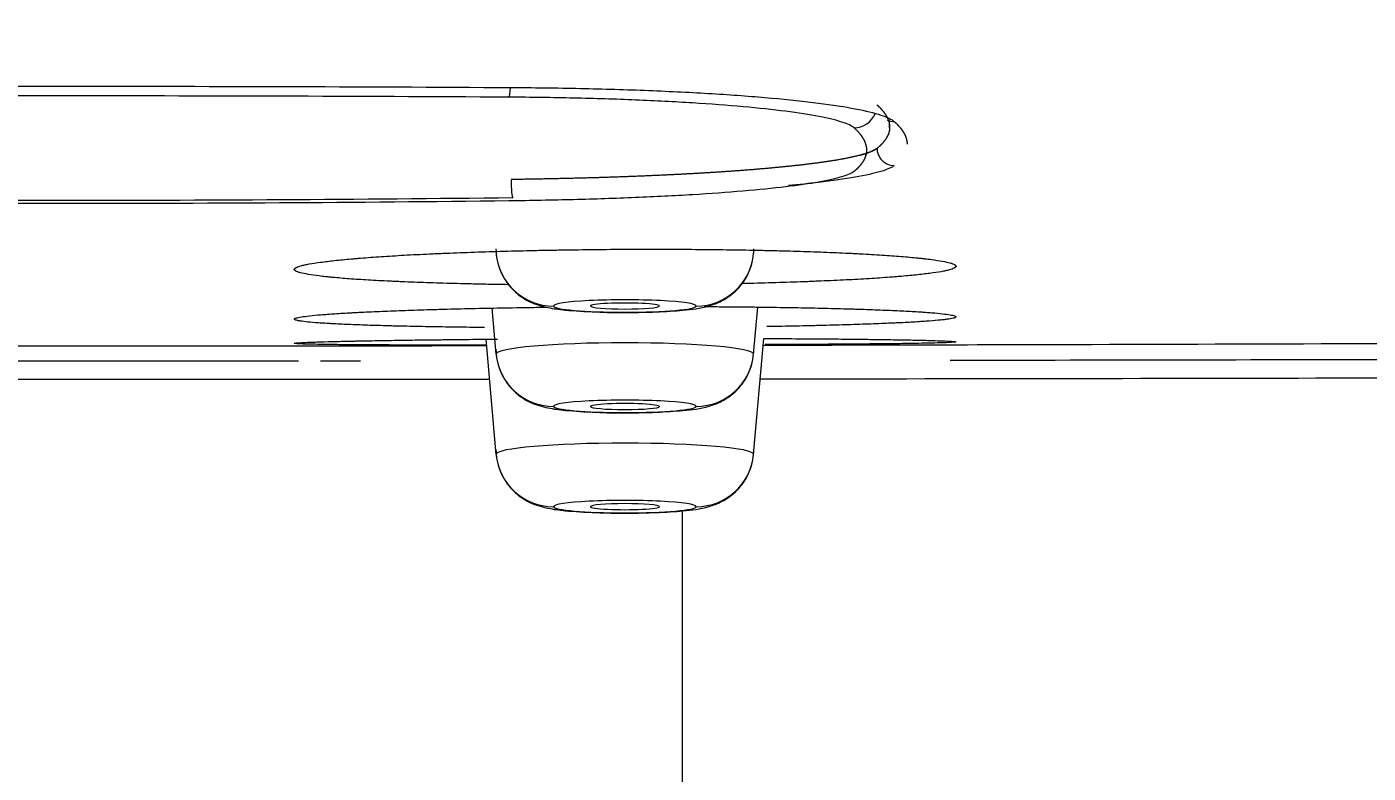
# Model space of a CAD drawing. Header units: millimetres. Extents: x 11618 to 13994, y -5897 to -2537.
# Drawn here: x 12330.93 to 12354.23, y -3614.26 to -3601.3 of the extents above; entities that cross this region are included whole.
import ezdxf

# ---------------------------------------------------------------- set-up
doc = ezdxf.new("R2010")
doc.units = ezdxf.units.MM
doc.layers.add('DIM', color=3, linetype='Continuous', lineweight=13)
doc.styles.get("Standard").update_dxf_attribs({"font": 'arial.ttf'})
doc.dimstyles.get("Standard").update_dxf_attribs({"dimtxt": 0.18, "dimasz": 0.18, "dimexe": 0.18, "dimexo": 0.0625, "dimgap": 0.09, "dimtad": 0, "dimtih": 1, "dimtoh": 1, "dimdec": 1, "dimdsep": 46, "dimtxsty": 'Standard', "dimcen": 0.09, "dimadec": 0, "dimazin": 0, "dimtfac": 1, "dimtdec": 1, "dimtofl": 0, "dimtmove": 0, "dimatfit": 3, "dimfxl": 1, "dimtolj": 1, "dimtzin": 0, "dimarcsym": 0})

# ---------------------------------------------------------------- blocks, each defined once
blk = doc.blocks.new('*D6')
at = {"layer": 'Defpoints', "color": 0, "transparency": 16777216}
for p in [(12196.532, -3594.216), (12466.198, -3594.304), (12466.198, -3664.582)]:
    blk.add_point(p, dxfattribs=at)
at = {"layer": 'DIM', "color": 0, "lineweight": -2, "transparency": 16777216}
for p, q in [((12196.532, -3594.279), (12196.532, -3664.762)), ((12466.198, -3594.366), (12466.198, -3664.762)), ((12214.532, -3664.582), (12448.198, -3664.582)), ((12466.198, -3664.582), (12494.714, -3664.582))]:
    blk.add_line(p, q, dxfattribs=at)
at = {"layer": 'DIM', "color": 0, "transparency": 16777216}
for points in [[(12214.532, -3661.582), (12214.532, -3667.582), (12196.532, -3664.582)], [(12448.198, -3661.582), (12448.198, -3667.582), (12466.198, -3664.582)]]:
    blk.add_solid(points, dxfattribs=at)
at = {"layer": 'DIM', "color": 0, "transparency": 16777216, "insert": (12519.722, -3664.582), "char_height": 18, "attachment_point": 5}
blk.add_mtext('\\A1;270', dxfattribs=at)
blk = doc.blocks.new('*D7')
at = {"layer": 'Defpoints', "color": 0, "transparency": 16777216}
for p in [(12331.318, -3489.71), (12736.437, -5533.88), (12816.946, -5533.88)]:
    blk.add_point(p, dxfattribs=at)
at = {"layer": 'DIM', "color": 0, "lineweight": -2, "transparency": 16777216}
for p, q in [((12331.381, -3489.71), (12817.126, -3489.71)), ((12816.946, -3507.71), (12816.946, -4494.996)), ((12816.946, -5515.88), (12816.946, -4528.595)), ((12736.499, -5533.88), (12817.126, -5533.88))]:
    blk.add_line(p, q, dxfattribs=at)
at = {"layer": 'DIM', "color": 0, "transparency": 16777216}
for points in [[(12813.946, -3507.71), (12819.946, -3507.71), (12816.946, -3489.71)], [(12813.946, -5515.88), (12819.946, -5515.88), (12816.946, -5533.88)]]:
    blk.add_solid(points, dxfattribs=at)
at = {"layer": 'DIM', "color": 3, "transparency": 16777216, "insert": (12816.946, -4511.795), "char_height": 18, "attachment_point": 5}
blk.add_mtext('\\A1;(2280)', dxfattribs=at)

msp = doc.modelspace()

# ---------------------------------------------------------------- linework, layer by layer
at = {"linetype": 'Continuous', "lineweight": 18}
for p, q in [((12339.082, -3606.981), (12339.012, -3606.185)), ((12343.555, -3606.981), (12343.626, -3606.165)), ((12339.082, -3608.724), (12338.907, -3606.724)), ((12343.555, -3608.724), (12343.732, -3606.711)), ((12342.318, -3950.15), (12342.318, -3609.706))]:
    msp.add_line(p, q, dxfattribs=at)
at = {"linetype": 'Continuous', "lineweight": 13}
for centre, major_axis, ratio, start_param, end_param in [((12339.3, -3602.12), (0.002, 0.4), 0.099263, 3.240651, 4.093274), ((12345.3, -3602.654), (-0.267, -0.298), 0.990756, 0.743369, 1.904307), ((12345.997, -3602.643), (0.2, 0.223), 0.990754, 3.455406, 3.885504), ((12345.997, -3603.407), (0.19, -0.232), 0.991435, 4.020915, 5.60016), ((12339.37, -3603.969), (-0.004, 0.3), 0.09872, 1.511191, 3.066023), ((12340.078, -3605.151), (1, 0), 0.996195, 3.228859, 4.712389), ((12342.559, -3605.151), (-1, 0), 0.996195, 1.570796, 3.054326), ((12341.318, -3606.147), (1.24, 0), 0.087156, 0, 3.141593), ((12341.318, -3606.147), (1.24, 0), 0.087156, 3.141593, 6.283185), ((12341.318, -3606.981), (-2.236, 0), 0.087156, 3.141593, 6.283185), ((12341.318, -3607.89), (1.24, 0), 0.087156, 0, 3.141593), ((12341.318, -3607.89), (1.24, 0), 0.087156, 3.141593, 6.283185), ((12341.318, -3608.724), (-2.236, 0), 0.087156, 3.141593, 6.283185), ((12341.318, -3609.633), (1.24, 0), 0.087156, 0, 3.141593), ((12341.318, -3609.633), (1.24, 0), 0.087156, 3.141593, 6.283185)]:
    msp.add_ellipse(centre, major_axis=major_axis, ratio=ratio, start_param=start_param, end_param=end_param, dxfattribs=at)
at = {"linetype": 'Continuous', "lineweight": 18}
for centre, major_axis, ratio, start_param, end_param in [((12341.318, -3606.147), (0.6, 0), 0.087156, 0, 3.141593), ((12341.318, -3606.147), (0.6, 0), 0.087156, 3.141593, 6.283185), ((12340.078, -3606.894), (1, 0), 0.996195, 3.228859, 4.712389), ((12342.559, -3606.894), (-1, 0), 0.996195, 1.570796, 3.054326), ((12341.318, -3607.893), (0.6, 0), 0.087156, 0, 3.141593), ((12341.318, -3607.893), (0.6, 0), 0.087156, 3.141593, 6.283185), ((12340.078, -3608.637), (1, 0), 0.996195, 3.228859, 4.712389), ((12342.559, -3608.637), (-1, 0), 0.996195, 1.570796, 3.054326), ((12341.318, -3609.633), (-0.6, 0), 0.087156, 3.141593, 6.283185), ((12341.318, -3609.633), (-0.6, 0), 0.087156, 0, 3.141593)]:
    msp.add_ellipse(centre, major_axis=major_axis, ratio=ratio, start_param=start_param, end_param=end_param, dxfattribs=at)
for points, knots in [([(12323.266, -3602.35), (12325.943, -3602.335), (12328.631, -3602.327), (12334.011, -3602.327), (12336.694, -3602.335), (12339.371, -3602.35)], [0, 0, 0, 0, 0.5, 0.5, 1, 1, 1, 1]), ([(12339.302, -3602.518), (12336.648, -3602.504), (12333.988, -3602.496), (12328.654, -3602.496), (12325.989, -3602.504), (12323.335, -3602.518)], [0, 0, 0, 0, 0.5, 0.5, 1, 1, 1, 1]), ([(12345.303, -3603.053), (12345.264, -3603.018), (12345.192, -3602.984), (12344.988, -3602.917), (12344.855, -3602.885), (12344.525, -3602.821), (12344.33, -3602.791), (12343.891, -3602.735), (12343.645, -3602.709), (12343.1, -3602.66), (12342.806, -3602.638), (12342.183, -3602.599), (12341.853, -3602.582), (12341.155, -3602.554), (12340.796, -3602.542), (12340.062, -3602.526), (12339.686, -3602.521), (12339.302, -3602.518)], [0, 0, 0, 0, 0.125, 0.125, 0.25, 0.25, 0.375, 0.375, 0.5, 0.5, 0.625, 0.625, 0.75, 0.75, 0.875, 0.875, 1, 1, 1, 1]), ([(12339.371, -3602.35), (12339.796, -3602.352), (12340.21, -3602.358), (12341.021, -3602.376), (12341.418, -3602.389), (12342.189, -3602.42), (12342.553, -3602.439), (12343.241, -3602.482), (12343.565, -3602.506), (12344.168, -3602.561), (12344.439, -3602.59), (12344.925, -3602.652), (12345.139, -3602.685), (12345.504, -3602.755), (12345.65, -3602.791), (12345.876, -3602.865), (12345.956, -3602.903), (12345.999, -3602.941)], [0, 0, 0, 0, 0.125, 0.125, 0.25, 0.25, 0.375, 0.375, 0.5, 0.5, 0.625, 0.625, 0.75, 0.75, 0.875, 0.875, 1, 1, 1, 1]), ([(12345.919, -3603.039), (12345.919, -3603.04), (12345.919, -3603.045), (12345.919, -3603.052), (12345.918, -3603.061), (12345.918, -3603.07), (12345.917, -3603.079), (12345.915, -3603.088), (12345.914, -3603.096), (12345.912, -3603.105), (12345.91, -3603.114), (12345.908, -3603.123), (12345.906, -3603.132), (12345.903, -3603.141), (12345.9, -3603.15), (12345.897, -3603.158), (12345.893, -3603.167), (12345.89, -3603.176), (12345.886, -3603.185), (12345.882, -3603.194), (12345.877, -3603.202), (12345.872, -3603.211), (12345.868, -3603.22), (12345.862, -3603.229), (12345.857, -3603.237), (12345.851, -3603.246), (12345.846, -3603.255), (12345.839, -3603.263), (12345.833, -3603.272), (12345.826, -3603.281), (12345.82, -3603.289), (12345.812, -3603.298), (12345.805, -3603.307), (12345.798, -3603.315), (12345.79, -3603.324), (12345.782, -3603.333), (12345.773, -3603.341), (12345.765, -3603.35), (12345.756, -3603.358), (12345.747, -3603.367), (12345.738, -3603.376), (12345.728, -3603.384), (12345.718, -3603.393), (12345.708, -3603.401), (12345.702, -3603.407), (12345.698, -3603.41)], [0, 0, 0, 0, 0.011809, 0.035298, 0.05879, 0.082285, 0.105783, 0.129283, 0.152785, 0.17629, 0.199797, 0.223306, 0.246818, 0.270331, 0.293847, 0.317365, 0.340885, 0.364407, 0.38793, 0.411455, 0.434982, 0.458511, 0.482042, 0.505574, 0.529107, 0.552642, 0.576178, 0.599716, 0.623255, 0.646795, 0.670336, 0.693878, 0.717422, 0.740966, 0.764511, 0.788057, 0.811604, 0.835152, 0.8587, 0.882249, 0.905798, 0.929348, 0.952898, 0.976449, 1, 1, 1, 1]), ([(12345.999, -3602.941), (12346.002, -3602.944), (12346.009, -3602.951), (12346.019, -3602.96), (12346.029, -3602.969), (12346.039, -3602.979), (12346.048, -3602.988), (12346.057, -3602.997), (12346.066, -3603.007), (12346.075, -3603.016), (12346.083, -3603.025), (12346.091, -3603.035), (12346.099, -3603.044), (12346.107, -3603.053), (12346.114, -3603.063), (12346.121, -3603.072), (12346.128, -3603.081), (12346.135, -3603.09), (12346.141, -3603.1), (12346.147, -3603.109), (12346.153, -3603.118), (12346.159, -3603.127), (12346.164, -3603.136), (12346.17, -3603.146), (12346.175, -3603.155), (12346.179, -3603.164), (12346.184, -3603.173), (12346.188, -3603.182), (12346.192, -3603.191), (12346.195, -3603.201), (12346.199, -3603.21), (12346.202, -3603.219), (12346.205, -3603.228), (12346.208, -3603.237), (12346.21, -3603.246), (12346.212, -3603.255), (12346.214, -3603.264), (12346.216, -3603.273), (12346.218, -3603.282), (12346.219, -3603.291), (12346.22, -3603.3), (12346.221, -3603.309), (12346.221, -3603.318), (12346.221, -3603.326), (12346.221, -3603.33), (12346.221, -3603.332)], [0, 0, 0, 0, 0.023609, 0.047212, 0.07081, 0.094402, 0.117988, 0.14157, 0.165146, 0.188717, 0.212284, 0.235846, 0.259403, 0.282956, 0.306505, 0.330049, 0.35359, 0.377127, 0.40066, 0.424189, 0.447715, 0.471238, 0.494758, 0.518275, 0.541788, 0.5653, 0.588808, 0.612314, 0.635818, 0.65932, 0.682819, 0.706317, 0.729813, 0.753307, 0.7768, 0.800292, 0.823782, 0.847272, 0.87076, 0.894248, 0.917735, 0.941221, 0.964708, 0.988194, 1, 1, 1, 1]), ([(12345.303, -3603.805), (12345.307, -3603.802), (12345.313, -3603.796), (12345.323, -3603.788), (12345.333, -3603.779), (12345.343, -3603.771), (12345.352, -3603.762), (12345.361, -3603.754), (12345.369, -3603.745), (12345.378, -3603.737), (12345.386, -3603.728), (12345.394, -3603.72), (12345.402, -3603.711), (12345.409, -3603.703), (12345.417, -3603.694), (12345.424, -3603.685), (12345.43, -3603.677), (12345.437, -3603.668), (12345.443, -3603.66), (12345.449, -3603.651), (12345.455, -3603.642), (12345.461, -3603.634), (12345.466, -3603.625), (12345.471, -3603.617), (12345.476, -3603.608), (12345.481, -3603.599), (12345.485, -3603.591), (12345.489, -3603.582), (12345.493, -3603.573), (12345.497, -3603.564), (12345.5, -3603.556), (12345.503, -3603.547), (12345.506, -3603.538), (12345.509, -3603.529), (12345.511, -3603.521), (12345.513, -3603.512), (12345.515, -3603.503), (12345.517, -3603.494), (12345.518, -3603.486), (12345.52, -3603.477), (12345.52, -3603.468), (12345.521, -3603.459), (12345.522, -3603.45), (12345.522, -3603.443), (12345.522, -3603.439), (12345.522, -3603.437)], [0, 0, 0, 0, 0.023609, 0.047212, 0.070809, 0.094401, 0.117988, 0.141569, 0.165145, 0.188716, 0.212283, 0.235845, 0.259402, 0.282955, 0.306503, 0.330048, 0.353589, 0.377125, 0.400659, 0.424188, 0.447714, 0.471237, 0.494757, 0.518274, 0.541788, 0.565299, 0.588807, 0.612314, 0.635817, 0.659319, 0.682819, 0.706317, 0.729813, 0.753307, 0.7768, 0.800292, 0.823783, 0.847272, 0.870761, 0.894249, 0.917736, 0.941223, 0.964709, 0.988195, 1, 1, 1, 1]), ([(12345.698, -3603.41), (12345.697, -3603.411), (12345.694, -3603.413), (12345.689, -3603.417), (12345.684, -3603.42), (12345.679, -3603.424), (12345.674, -3603.427), (12345.668, -3603.431), (12345.662, -3603.434), (12345.656, -3603.437), (12345.65, -3603.441), (12345.643, -3603.444), (12345.637, -3603.448), (12345.63, -3603.451), (12345.623, -3603.454), (12345.615, -3603.458), (12345.608, -3603.461), (12345.6, -3603.465), (12345.592, -3603.468), (12345.584, -3603.471), (12345.575, -3603.474), (12345.567, -3603.478), (12345.558, -3603.481), (12345.549, -3603.484), (12345.54, -3603.487), (12345.531, -3603.491), (12345.521, -3603.494), (12345.511, -3603.497), (12345.501, -3603.5), (12345.491, -3603.503), (12345.481, -3603.507), (12345.471, -3603.51), (12345.46, -3603.513), (12345.449, -3603.516), (12345.438, -3603.519), (12345.427, -3603.522), (12345.416, -3603.525), (12345.406, -3603.528), (12345.4, -3603.53), (12345.397, -3603.53)], [0, 0, 0, 0, 0.02873, 0.057382, 0.085956, 0.11445, 0.142865, 0.171201, 0.199458, 0.227634, 0.255731, 0.283748, 0.311684, 0.33954, 0.367315, 0.395009, 0.422622, 0.450153, 0.477603, 0.504971, 0.532258, 0.559462, 0.586583, 0.613623, 0.640579, 0.667453, 0.694243, 0.72095, 0.747574, 0.774114, 0.80057, 0.826942, 0.85323, 0.879434, 0.905553, 0.931588, 0.957538, 0.983403, 1, 1, 1, 1]), ([(12345.999, -3603.706), (12345.956, -3603.741), (12345.876, -3603.775), (12345.65, -3603.843), (12345.502, -3603.876), (12345.136, -3603.94), (12344.923, -3603.97), (12344.52, -3604.018), (12344.348, -3604.036), (12344.162, -3604.054)], [0, 0, 0, 0, 0.273355, 0.273355, 0.54671, 0.54671, 0.820064, 0.820064, 1, 1, 1, 1]), ([(12339.302, -3604.315), (12339.686, -3604.31), (12340.061, -3604.303), (12340.794, -3604.284), (12341.152, -3604.272), (12341.849, -3604.243), (12342.181, -3604.227), (12342.804, -3604.189), (12343.096, -3604.168), (12343.642, -3604.122), (12343.889, -3604.097), (12344.329, -3604.045), (12344.522, -3604.017), (12344.853, -3603.959), (12344.987, -3603.929), (12345.192, -3603.868), (12345.264, -3603.837), (12345.303, -3603.805)], [0, 0, 0, 0, 0.125, 0.125, 0.25, 0.25, 0.375, 0.375, 0.5, 0.5, 0.625, 0.625, 0.75, 0.75, 0.875, 0.875, 1, 1, 1, 1]), ([(12339.371, -3604.268), (12336.694, -3604.299), (12334.006, -3604.315), (12328.626, -3604.315), (12325.943, -3604.299), (12323.266, -3604.268)], [0, 0, 0, 0, 0.5, 0.5, 1, 1, 1, 1]), ([(12323.335, -3604.315), (12325.989, -3604.346), (12328.649, -3604.362), (12333.983, -3604.362), (12336.648, -3604.346), (12339.302, -3604.315)], [0, 0, 0, 0, 0.5, 0.5, 1, 1, 1, 1]), ([(12335.573, -3605.508), (12335.574, -3605.498), (12335.584, -3605.488), (12335.625, -3605.467), (12335.654, -3605.457), (12335.711, -3605.442), (12335.733, -3605.436), (12335.78, -3605.426), (12335.806, -3605.421), (12335.891, -3605.406), (12335.956, -3605.395), (12336.102, -3605.376), (12336.182, -3605.366), (12336.36, -3605.346), (12336.457, -3605.337), (12336.589, -3605.325), (12336.615, -3605.323), (12336.67, -3605.318), (12336.698, -3605.316), (12336.783, -3605.309), (12336.841, -3605.305), (12337.021, -3605.292), (12337.147, -3605.283), (12337.413, -3605.267), (12337.552, -3605.259), (12337.771, -3605.248), (12337.846, -3605.244), (12337.96, -3605.239), (12337.998, -3605.237), (12338.076, -3605.234), (12338.116, -3605.232), (12338.314, -3605.224), (12338.476, -3605.218), (12338.808, -3605.206), (12338.978, -3605.201), (12339.325, -3605.191), (12339.503, -3605.186), (12339.729, -3605.181), (12339.775, -3605.18), (12339.866, -3605.178), (12339.912, -3605.177), (12340.05, -3605.175), (12340.142, -3605.173), (12340.419, -3605.169), (12340.604, -3605.166), (12340.976, -3605.162), (12341.163, -3605.161), (12341.445, -3605.16), (12341.539, -3605.159), (12341.681, -3605.159), (12341.728, -3605.159), (12341.823, -3605.159), (12341.87, -3605.159), (12342.105, -3605.159), (12342.291, -3605.16), (12342.658, -3605.163), (12342.84, -3605.165), (12343.198, -3605.169), (12343.375, -3605.172), (12343.593, -3605.176), (12343.637, -3605.177), (12343.723, -3605.179), (12343.852, -3605.182), (12343.978, -3605.185), (12344.226, -3605.191), (12344.386, -3605.196), (12344.697, -3605.207), (12344.848, -3605.212), (12345.066, -3605.222), (12345.137, -3605.225), (12345.242, -3605.23), (12345.277, -3605.231), (12345.345, -3605.235), (12345.379, -3605.237), (12345.544, -3605.245), (12345.669, -3605.253), (12345.905, -3605.268), (12346.015, -3605.276), (12346.221, -3605.293), (12346.317, -3605.302), (12346.427, -3605.313), (12346.449, -3605.315), (12346.491, -3605.32), (12346.552, -3605.327), (12346.608, -3605.334), (12346.715, -3605.348), (12346.777, -3605.358), (12346.885, -3605.377), (12346.93, -3605.387), (12346.975, -3605.4), (12346.984, -3605.402), (12347, -3605.407), (12347.007, -3605.41), (12347.028, -3605.417), (12347.039, -3605.423), (12347.066, -3605.438), (12347.075, -3605.448), (12347.073, -3605.459)], [0, 0, 0, 0, 0.03125, 0.03125, 0.0625, 0.0625, 0.078125, 0.078125, 0.09375, 0.09375, 0.125, 0.125, 0.15625, 0.15625, 0.1875, 0.1875, 0.195313, 0.195313, 0.203125, 0.203125, 0.21875, 0.21875, 0.25, 0.25, 0.28125, 0.28125, 0.296875, 0.296875, 0.304687, 0.304687, 0.3125, 0.3125, 0.34375, 0.34375, 0.375, 0.375, 0.40625, 0.40625, 0.414062, 0.414062, 0.421875, 0.421875, 0.4375, 0.4375, 0.46875, 0.46875, 0.5, 0.5, 0.515625, 0.515625, 0.523437, 0.523437, 0.53125, 0.53125, 0.5625, 0.5625, 0.59375, 0.59375, 0.625, 0.625, 0.632812, 0.632812, 0.640625, 0.65625, 0.65625, 0.6875, 0.6875, 0.71875, 0.71875, 0.734375, 0.734375, 0.742187, 0.742187, 0.75, 0.75, 0.78125, 0.78125, 0.8125, 0.8125, 0.84375, 0.84375, 0.851562, 0.851562, 0.859375, 0.875, 0.875, 0.90625, 0.90625, 0.9375, 0.9375, 0.945312, 0.945312, 0.953125, 0.953125, 0.96875, 0.96875, 1, 1, 1, 1]), ([(12339.078, -3605.151), (12339.08, -3605.289), (12339.124, -3605.512), (12339.288, -3605.788), (12339.475, -3605.965), (12339.663, -3606.077), (12339.836, -3606.141), (12340.032, -3606.187), (12340.312, -3606.224), (12340.769, -3606.251), (12341.171, -3606.262), (12341.348, -3606.258), (12341.357, -3606.258)], [0, 0, 0, 0, 0.122527, 0.215408, 0.294634, 0.364592, 0.427727, 0.496738, 0.634659, 0.831916, 0.991471, 1, 1, 1, 1]), ([(12341.357, -3606.258), (12341.535, -3606.258), (12341.88, -3606.252), (12342.384, -3606.217), (12342.674, -3606.186), (12343.021, -3606.062), (12343.283, -3605.873), (12343.483, -3605.583), (12343.552, -3605.327), (12343.559, -3605.179), (12343.559, -3605.151)], [0, 0, 0, 0, 0.162675, 0.337768, 0.550867, 0.638384, 0.752048, 0.857541, 0.972916, 1, 1, 1, 1]), ([(12339.283, -3605.776), (12339.22, -3605.775), (12339.158, -3605.774), (12339.053, -3605.772), (12339.009, -3605.771), (12338.923, -3605.77), (12338.794, -3605.767), (12338.668, -3605.764), (12338.42, -3605.759), (12338.26, -3605.754), (12337.949, -3605.745), (12337.799, -3605.74), (12337.581, -3605.732), (12337.51, -3605.729), (12337.405, -3605.724), (12337.37, -3605.723), (12337.302, -3605.72), (12337.268, -3605.718), (12337.102, -3605.71), (12336.978, -3605.704), (12336.743, -3605.69), (12336.632, -3605.682), (12336.427, -3605.667), (12336.331, -3605.659), (12336.221, -3605.648), (12336.199, -3605.646), (12336.157, -3605.642), (12336.096, -3605.635), (12336.04, -3605.629), (12335.933, -3605.616), (12335.871, -3605.607), (12335.763, -3605.588), (12335.718, -3605.578), (12335.672, -3605.566), (12335.663, -3605.564), (12335.647, -3605.559), (12335.64, -3605.556), (12335.619, -3605.549), (12335.608, -3605.544), (12335.58, -3605.529), (12335.572, -3605.519), (12335.573, -3605.508)], [0, 0, 0, 0, 0.028655, 0.028655, 0.048891, 0.048891, 0.069127, 0.1096, 0.1096, 0.190546, 0.190546, 0.271491, 0.271491, 0.311964, 0.311964, 0.3322, 0.3322, 0.352436, 0.352436, 0.433382, 0.433382, 0.514327, 0.514327, 0.595273, 0.595273, 0.615509, 0.615509, 0.635745, 0.676218, 0.676218, 0.757164, 0.757164, 0.838109, 0.838109, 0.858345, 0.858345, 0.878582, 0.878582, 0.919055, 0.919055, 1, 1, 1, 1]), ([(12347.073, -3605.459), (12347.072, -3605.469), (12347.062, -3605.479), (12347.022, -3605.5), (12346.992, -3605.51), (12346.935, -3605.525), (12346.914, -3605.53), (12346.878, -3605.538), (12346.866, -3605.54), (12346.84, -3605.545), (12346.826, -3605.548), (12346.756, -3605.56), (12346.691, -3605.57), (12346.545, -3605.589), (12346.464, -3605.599), (12346.287, -3605.617), (12346.19, -3605.626), (12346.058, -3605.637), (12346.031, -3605.639), (12345.976, -3605.643), (12345.948, -3605.645), (12345.864, -3605.652), (12345.805, -3605.656), (12345.626, -3605.668), (12345.499, -3605.676), (12345.234, -3605.691), (12345.094, -3605.698), (12344.875, -3605.708), (12344.801, -3605.711), (12344.686, -3605.716), (12344.648, -3605.717), (12344.57, -3605.72), (12344.531, -3605.722), (12344.333, -3605.73), (12344.17, -3605.735), (12343.838, -3605.746), (12343.668, -3605.75), (12343.452, -3605.756), (12343.409, -3605.757), (12343.366, -3605.758)], [0, 0, 0, 0, 0.081659, 0.081659, 0.163319, 0.163319, 0.204148, 0.204148, 0.224563, 0.224563, 0.244978, 0.244978, 0.326637, 0.326637, 0.408297, 0.408297, 0.489956, 0.489956, 0.510371, 0.510371, 0.530786, 0.530786, 0.571615, 0.571615, 0.653275, 0.653275, 0.734934, 0.734934, 0.775764, 0.775764, 0.796178, 0.796178, 0.816593, 0.816593, 0.898252, 0.898252, 0.979912, 0.979912, 1, 1, 1, 1]), ([(12335.572, -3606.372), (12335.574, -3606.366), (12335.585, -3606.36), (12335.627, -3606.348), (12335.687, -3606.335), (12335.783, -3606.323), (12335.897, -3606.311), (12335.962, -3606.304), (12336.109, -3606.292), (12336.191, -3606.286), (12336.37, -3606.274), (12336.467, -3606.268), (12336.599, -3606.261), (12336.626, -3606.26), (12336.681, -3606.257), (12336.709, -3606.255), (12336.795, -3606.251), (12336.853, -3606.248), (12337.034, -3606.24), (12337.16, -3606.235), (12337.427, -3606.225), (12337.567, -3606.22), (12337.786, -3606.213), (12337.861, -3606.21), (12337.976, -3606.207), (12338.014, -3606.206), (12338.092, -3606.204), (12338.132, -3606.203), (12338.33, -3606.197), (12338.493, -3606.193), (12338.826, -3606.186), (12338.996, -3606.182), (12339.344, -3606.176), (12339.522, -3606.173), (12339.748, -3606.17), (12339.794, -3606.169), (12339.877, -3606.168), (12339.915, -3606.167), (12339.953, -3606.167)], [0, 0, 0, 0, 0.074322, 0.074322, 0.148644, 0.222965, 0.222965, 0.297287, 0.297287, 0.371609, 0.371609, 0.445931, 0.445931, 0.464511, 0.464511, 0.483092, 0.483092, 0.520253, 0.520253, 0.594575, 0.594575, 0.668896, 0.668896, 0.706057, 0.706057, 0.724638, 0.724638, 0.743218, 0.743218, 0.81754, 0.81754, 0.891862, 0.891862, 0.966184, 0.966184, 0.984764, 0.984764, 1, 1, 1, 1]), ([(12342.702, -3606.157), (12342.815, -3606.157), (12342.928, -3606.158), (12343.218, -3606.16), (12343.395, -3606.162), (12343.613, -3606.164), (12343.657, -3606.165), (12343.743, -3606.166), (12343.871, -3606.168), (12343.997, -3606.17), (12344.245, -3606.173), (12344.405, -3606.176), (12344.715, -3606.183), (12344.865, -3606.186), (12345.082, -3606.192), (12345.153, -3606.194), (12345.258, -3606.197), (12345.292, -3606.198), (12345.36, -3606.2), (12345.394, -3606.201), (12345.559, -3606.207), (12345.683, -3606.211), (12345.917, -3606.221), (12346.027, -3606.226), (12346.232, -3606.236), (12346.327, -3606.241), (12346.436, -3606.248), (12346.458, -3606.249), (12346.499, -3606.252), (12346.56, -3606.256), (12346.616, -3606.261), (12346.721, -3606.269), (12346.844, -3606.281), (12346.933, -3606.293), (12346.987, -3606.302), (12347.002, -3606.305), (12347.029, -3606.311), (12347.04, -3606.314), (12347.066, -3606.324), (12347.074, -3606.33), (12347.072, -3606.336)], [0, 0, 0, 0, 0.045767, 0.045767, 0.119169, 0.119169, 0.13752, 0.13752, 0.15587, 0.192572, 0.192572, 0.265974, 0.265974, 0.339377, 0.339377, 0.376078, 0.376078, 0.394429, 0.394429, 0.412779, 0.412779, 0.486182, 0.486182, 0.559585, 0.559585, 0.632987, 0.632987, 0.651338, 0.651338, 0.669688, 0.70639, 0.70639, 0.779792, 0.853195, 0.853195, 0.889896, 0.889896, 0.926597, 0.926597, 1, 1, 1, 1]), ([(12338.88, -3606.52), (12338.858, -3606.52), (12338.752, -3606.519), (12338.647, -3606.518), (12338.399, -3606.515), (12338.239, -3606.512), (12337.929, -3606.507), (12337.779, -3606.505), (12337.562, -3606.5), (12337.491, -3606.499), (12337.387, -3606.496), (12337.352, -3606.495), (12337.284, -3606.494), (12337.251, -3606.493), (12337.086, -3606.488), (12336.961, -3606.485), (12336.728, -3606.477), (12336.618, -3606.473), (12336.414, -3606.464), (12336.319, -3606.46), (12336.21, -3606.454), (12336.188, -3606.452), (12336.147, -3606.45), (12336.086, -3606.446), (12336.03, -3606.443), (12335.925, -3606.435), (12335.863, -3606.43), (12335.757, -3606.419), (12335.712, -3606.413), (12335.667, -3606.406), (12335.659, -3606.405), (12335.643, -3606.402), (12335.636, -3606.401), (12335.616, -3606.396), (12335.605, -3606.393), (12335.578, -3606.384), (12335.57, -3606.378), (12335.572, -3606.372)], [0, 0, 0, 0, 0.010838, 0.053845, 0.053845, 0.139859, 0.139859, 0.225873, 0.225873, 0.26888, 0.26888, 0.290384, 0.290384, 0.311887, 0.311887, 0.397901, 0.397901, 0.483915, 0.483915, 0.569929, 0.569929, 0.591433, 0.591433, 0.612937, 0.655944, 0.655944, 0.741958, 0.741958, 0.827972, 0.827972, 0.849475, 0.849475, 0.870979, 0.870979, 0.913986, 0.913986, 1, 1, 1, 1]), ([(12347.072, -3606.336), (12347.07, -3606.342), (12347.058, -3606.349), (12347.017, -3606.361), (12346.987, -3606.367), (12346.929, -3606.376), (12346.907, -3606.379), (12346.871, -3606.383), (12346.858, -3606.385), (12346.832, -3606.388), (12346.818, -3606.389), (12346.747, -3606.397), (12346.682, -3606.402), (12346.535, -3606.414), (12346.453, -3606.419), (12346.274, -3606.43), (12346.177, -3606.435), (12346.045, -3606.441), (12346.018, -3606.442), (12345.963, -3606.445), (12345.935, -3606.446), (12345.849, -3606.45), (12345.791, -3606.452), (12345.61, -3606.459), (12345.484, -3606.464), (12345.217, -3606.472), (12345.077, -3606.476), (12344.858, -3606.482), (12344.783, -3606.484), (12344.668, -3606.487), (12344.63, -3606.488), (12344.552, -3606.49), (12344.512, -3606.491), (12344.314, -3606.495), (12344.151, -3606.498), (12343.918, -3606.502), (12343.85, -3606.503), (12343.782, -3606.505)], [0, 0, 0, 0, 0.087715, 0.087715, 0.175431, 0.175431, 0.219289, 0.219289, 0.241217, 0.241217, 0.263146, 0.263146, 0.350862, 0.350862, 0.438577, 0.438577, 0.526293, 0.526293, 0.548222, 0.548222, 0.57015, 0.57015, 0.614008, 0.614008, 0.701724, 0.701724, 0.789439, 0.789439, 0.833297, 0.833297, 0.855226, 0.855226, 0.877155, 0.877155, 0.96487, 0.96487, 1, 1, 1, 1]), ([(12335.572, -3606.794), (12335.574, -3606.792), (12335.586, -3606.79), (12335.629, -3606.786), (12335.69, -3606.782), (12335.787, -3606.778), (12335.874, -3606.775), (12335.905, -3606.773), (12335.971, -3606.771), (12336.006, -3606.77), (12336.117, -3606.767), (12336.199, -3606.765), (12336.379, -3606.76), (12336.477, -3606.758), (12336.61, -3606.755), (12336.637, -3606.754), (12336.692, -3606.753), (12336.72, -3606.753), (12336.806, -3606.751), (12336.865, -3606.75), (12337.046, -3606.747), (12337.173, -3606.745), (12337.441, -3606.74), (12337.581, -3606.738), (12337.801, -3606.735), (12337.876, -3606.734), (12337.991, -3606.733), (12338.03, -3606.732), (12338.108, -3606.732), (12338.147, -3606.731), (12338.347, -3606.729), (12338.51, -3606.727), (12338.817, -3606.724), (12338.961, -3606.723), (12339.107, -3606.721)], [0, 0, 0, 0, 0.084438, 0.084438, 0.168876, 0.253314, 0.253314, 0.295533, 0.295533, 0.337752, 0.337752, 0.42219, 0.42219, 0.506628, 0.506628, 0.527738, 0.527738, 0.548847, 0.548847, 0.591066, 0.591066, 0.675505, 0.675505, 0.759943, 0.759943, 0.802162, 0.802162, 0.823271, 0.823271, 0.844381, 0.844381, 0.928819, 0.928819, 1, 1, 1, 1]), ([(12343.736, -3606.711), (12343.773, -3606.711), (12343.897, -3606.712), (12344.017, -3606.712), (12344.264, -3606.714), (12344.424, -3606.715), (12344.733, -3606.717), (12344.883, -3606.718), (12345.099, -3606.72), (12345.17, -3606.721), (12345.274, -3606.722), (12345.308, -3606.722), (12345.376, -3606.723), (12345.41, -3606.724), (12345.574, -3606.726), (12345.698, -3606.727), (12345.931, -3606.731), (12346.04, -3606.732), (12346.243, -3606.736), (12346.337, -3606.738), (12346.446, -3606.74), (12346.467, -3606.741), (12346.508, -3606.742), (12346.568, -3606.743), (12346.624, -3606.745), (12346.728, -3606.748), (12346.849, -3606.752), (12346.937, -3606.756), (12346.989, -3606.759), (12347.004, -3606.76), (12347.03, -3606.762), (12347.041, -3606.763), (12347.065, -3606.766), (12347.072, -3606.768), (12347.07, -3606.77)], [0, 0, 0, 0, 0.01873, 0.061393, 0.061393, 0.146721, 0.146721, 0.232049, 0.232049, 0.274713, 0.274713, 0.296045, 0.296045, 0.317377, 0.317377, 0.402705, 0.402705, 0.488033, 0.488033, 0.573361, 0.573361, 0.594693, 0.594693, 0.616025, 0.658689, 0.658689, 0.744016, 0.829344, 0.829344, 0.872008, 0.872008, 0.914672, 0.914672, 1, 1, 1, 1]), ([(12347.07, -3606.77), (12347.067, -3606.772), (12347.055, -3606.774), (12347.012, -3606.778), (12346.981, -3606.78), (12346.922, -3606.783), (12346.9, -3606.784), (12346.851, -3606.785), (12346.825, -3606.786), (12346.738, -3606.789), (12346.672, -3606.791), (12346.524, -3606.794), (12346.442, -3606.795), (12346.262, -3606.798), (12346.164, -3606.8), (12346.031, -3606.802), (12346.004, -3606.802), (12345.949, -3606.803), (12345.921, -3606.803), (12345.835, -3606.804), (12345.776, -3606.805), (12345.595, -3606.806), (12345.468, -3606.808), (12345.201, -3606.81), (12345.06, -3606.811), (12344.84, -3606.812), (12344.765, -3606.813), (12344.651, -3606.814), (12344.612, -3606.814), (12344.534, -3606.814), (12344.494, -3606.815), (12344.295, -3606.816), (12344.132, -3606.817), (12343.895, -3606.818), (12343.825, -3606.818), (12343.754, -3606.818)], [0, 0, 0, 0, 0.087593, 0.087593, 0.175185, 0.175185, 0.218981, 0.218981, 0.262778, 0.262778, 0.35037, 0.35037, 0.437963, 0.437963, 0.525555, 0.525555, 0.547453, 0.547453, 0.569351, 0.569351, 0.613148, 0.613148, 0.70074, 0.70074, 0.788333, 0.788333, 0.832129, 0.832129, 0.854027, 0.854027, 0.875925, 0.875925, 0.963518, 0.963518, 1, 1, 1, 1]), ([(12323.722, -3606.833), (12324.727, -3606.834), (12329.336, -3606.84), (12334.403, -3606.84), (12338.454, -3606.835), (12338.918, -3606.835)], [0, 0, 0, 0, 0.198084, 0.90813, 1, 1, 1, 1]), ([(12338.912, -3606.828), (12338.872, -3606.828), (12338.747, -3606.828), (12338.624, -3606.827), (12338.377, -3606.827), (12338.218, -3606.827), (12337.909, -3606.826), (12337.759, -3606.826), (12337.543, -3606.825), (12337.472, -3606.825), (12337.368, -3606.825), (12337.334, -3606.825), (12337.266, -3606.824), (12337.233, -3606.824), (12337.068, -3606.823), (12336.945, -3606.823), (12336.712, -3606.821), (12336.603, -3606.82), (12336.401, -3606.819), (12336.306, -3606.818), (12336.198, -3606.816), (12336.177, -3606.816), (12336.136, -3606.815), (12336.075, -3606.815), (12336.02, -3606.814), (12335.916, -3606.812), (12335.855, -3606.81), (12335.75, -3606.808), (12335.706, -3606.806), (12335.663, -3606.804), (12335.654, -3606.804), (12335.639, -3606.803), (12335.632, -3606.803), (12335.612, -3606.801), (12335.602, -3606.8), (12335.577, -3606.798), (12335.569, -3606.796), (12335.572, -3606.794)], [0, 0, 0, 0, 0.019691, 0.062314, 0.062314, 0.147558, 0.147558, 0.232802, 0.232802, 0.275424, 0.275424, 0.296735, 0.296735, 0.318046, 0.318046, 0.40329, 0.40329, 0.488535, 0.488535, 0.573779, 0.573779, 0.59509, 0.59509, 0.616401, 0.659023, 0.659023, 0.744267, 0.744267, 0.829512, 0.829512, 0.850823, 0.850823, 0.872134, 0.872134, 0.914756, 0.914756, 1, 1, 1, 1]), ([(12339.078, -3606.894), (12339.08, -3607.032), (12339.124, -3607.256), (12339.288, -3607.531), (12339.475, -3607.708), (12339.663, -3607.82), (12339.836, -3607.884), (12340.032, -3607.93), (12340.312, -3607.967), (12340.769, -3607.994), (12341.171, -3608.005), (12341.348, -3608.002), (12341.357, -3608.001)], [0, 0, 0, 0, 0.122527, 0.215408, 0.294634, 0.364592, 0.427727, 0.496738, 0.634659, 0.831916, 0.991471, 1, 1, 1, 1]), ([(12341.357, -3608.001), (12341.535, -3608.001), (12341.88, -3607.995), (12342.384, -3607.96), (12342.674, -3607.929), (12343.021, -3607.805), (12343.283, -3607.616), (12343.483, -3607.327), (12343.552, -3607.07), (12343.559, -3606.922), (12343.559, -3606.894)], [0, 0, 0, 0, 0.162675, 0.337768, 0.550867, 0.638384, 0.752048, 0.857541, 0.972916, 1, 1, 1, 1]), ([(12343.729, -3606.827), (12345.531, -3606.823), (12350.605, -3606.811), (12355.66, -3606.792), (12358.916, -3606.778)], [0, 0, 0, 0, 0.354561, 1, 1, 1, 1]), ([(12326.957, -3607.099), (12328.462, -3607.1), (12331.359, -3607.1), (12334.257, -3607.099), (12335.649, -3607.099)], [0, 0, 0, 0, 0.519406, 1, 1, 1, 1]), ([(12346.968, -3607.088), (12349.755, -3607.083), (12353.016, -3607.078), (12356.277, -3607.07), (12356.75, -3607.069)], [0, 0, 0, 0, 0.854774, 1, 1, 1, 1]), ([(12338.967, -3607.423), (12336.519, -3607.424), (12334.021, -3607.426), (12328.817, -3607.426), (12326.217, -3607.425), (12323.672, -3607.424)], [0, 0, 0, 0, 0.489796, 0.489796, 1, 1, 1, 1]), ([(12358.969, -3607.39), (12357.219, -3607.394), (12352.285, -3607.406), (12347.092, -3607.414), (12343.672, -3607.418)], [0, 0, 0, 0, 0.361454, 1, 1, 1, 1]), ([(12339.078, -3608.637), (12339.08, -3608.775), (12339.124, -3608.999), (12339.288, -3609.274), (12339.475, -3609.451), (12339.663, -3609.563), (12339.836, -3609.627), (12340.032, -3609.673), (12340.312, -3609.711), (12340.769, -3609.737), (12341.171, -3609.748), (12341.348, -3609.745), (12341.357, -3609.745)], [0, 0, 0, 0, 0.122527, 0.215408, 0.294634, 0.364592, 0.427727, 0.496738, 0.634659, 0.831916, 0.991471, 1, 1, 1, 1]), ([(12341.357, -3609.745), (12341.535, -3609.744), (12341.88, -3609.738), (12342.384, -3609.704), (12342.674, -3609.672), (12343.021, -3609.548), (12343.283, -3609.359), (12343.483, -3609.07), (12343.552, -3608.813), (12343.559, -3608.665), (12343.559, -3608.637)], [0, 0, 0, 0, 0.162675, 0.337768, 0.550867, 0.638384, 0.752048, 0.857541, 0.972916, 1, 1, 1, 1])]:
    msp.add_open_spline(points, degree=3, knots=knots, dxfattribs=at)
at = {"linetype": 'Continuous', "lineweight": 13}
for points, knots in [([(12345.698, -3602.651), (12345.702, -3602.654), (12345.708, -3602.66), (12345.718, -3602.67), (12345.728, -3602.679), (12345.738, -3602.688), (12345.747, -3602.697), (12345.756, -3602.707), (12345.765, -3602.716), (12345.773, -3602.725), (12345.782, -3602.734), (12345.79, -3602.744), (12345.798, -3602.753), (12345.805, -3602.762), (12345.812, -3602.771), (12345.82, -3602.78), (12345.826, -3602.79), (12345.833, -3602.799), (12345.839, -3602.808), (12345.846, -3602.817), (12345.851, -3602.826), (12345.857, -3602.835), (12345.862, -3602.844), (12345.868, -3602.854), (12345.872, -3602.863), (12345.877, -3602.872), (12345.882, -3602.881), (12345.886, -3602.89), (12345.89, -3602.899), (12345.893, -3602.908), (12345.897, -3602.917), (12345.9, -3602.926), (12345.903, -3602.935), (12345.906, -3602.944), (12345.908, -3602.953), (12345.91, -3602.962), (12345.912, -3602.971), (12345.914, -3602.98), (12345.915, -3602.989), (12345.917, -3602.998), (12345.918, -3603.007), (12345.918, -3603.016), (12345.919, -3603.025), (12345.919, -3603.033), (12345.919, -3603.037), (12345.919, -3603.039)], [0, 0, 0, 0, 0.023554, 0.047108, 0.070661, 0.094214, 0.117767, 0.141319, 0.16487, 0.188421, 0.21197, 0.23552, 0.259068, 0.282615, 0.306161, 0.329707, 0.353251, 0.376794, 0.400336, 0.423877, 0.447416, 0.470954, 0.49449, 0.518025, 0.541559, 0.56509, 0.58862, 0.612149, 0.635675, 0.6592, 0.682723, 0.706244, 0.729762, 0.753279, 0.776794, 0.800306, 0.823816, 0.847324, 0.870829, 0.894332, 0.917832, 0.94133, 0.964825, 0.988318, 1, 1, 1, 1]), ([(12345.522, -3603.437), (12345.522, -3603.436), (12345.522, -3603.431), (12345.522, -3603.424), (12345.521, -3603.415), (12345.52, -3603.406), (12345.52, -3603.397), (12345.518, -3603.388), (12345.517, -3603.379), (12345.515, -3603.371), (12345.513, -3603.362), (12345.511, -3603.353), (12345.509, -3603.344), (12345.506, -3603.335), (12345.503, -3603.326), (12345.5, -3603.317), (12345.497, -3603.308), (12345.493, -3603.299), (12345.489, -3603.29), (12345.485, -3603.281), (12345.481, -3603.272), (12345.476, -3603.263), (12345.471, -3603.254), (12345.466, -3603.245), (12345.461, -3603.236), (12345.455, -3603.227), (12345.449, -3603.218), (12345.443, -3603.209), (12345.437, -3603.199), (12345.43, -3603.19), (12345.424, -3603.181), (12345.417, -3603.172), (12345.409, -3603.163), (12345.402, -3603.154), (12345.394, -3603.145), (12345.386, -3603.136), (12345.378, -3603.126), (12345.369, -3603.117), (12345.361, -3603.108), (12345.352, -3603.099), (12345.343, -3603.09), (12345.333, -3603.08), (12345.323, -3603.071), (12345.313, -3603.062), (12345.307, -3603.056), (12345.303, -3603.053)], [0, 0, 0, 0, 0.011683, 0.035172, 0.058662, 0.082151, 0.105641, 0.129132, 0.152624, 0.176116, 0.199609, 0.223104, 0.2466, 0.270097, 0.293596, 0.317097, 0.3406, 0.364104, 0.387611, 0.41112, 0.434632, 0.458146, 0.481663, 0.505182, 0.528705, 0.552231, 0.57576, 0.599292, 0.622828, 0.646368, 0.669911, 0.693459, 0.71701, 0.740566, 0.764126, 0.787691, 0.81126, 0.834835, 0.858414, 0.881998, 0.905587, 0.929182, 0.952782, 0.976388, 1, 1, 1, 1]), ([(12339.34, -3603.942), (12339.354, -3603.942), (12339.382, -3603.942), (12339.424, -3603.941), (12339.466, -3603.941), (12339.508, -3603.94), (12339.55, -3603.94), (12339.593, -3603.939), (12339.635, -3603.938), (12339.677, -3603.938), (12339.719, -3603.937), (12339.762, -3603.936), (12339.804, -3603.936), (12339.846, -3603.935), (12339.889, -3603.934), (12339.931, -3603.933), (12339.974, -3603.933), (12340.016, -3603.932), (12340.058, -3603.931), (12340.101, -3603.93), (12340.143, -3603.929), (12340.186, -3603.928), (12340.228, -3603.927), (12340.271, -3603.926), (12340.313, -3603.925), (12340.356, -3603.924), (12340.398, -3603.923), (12340.441, -3603.922), (12340.483, -3603.921), (12340.525, -3603.92), (12340.568, -3603.919), (12340.61, -3603.918), (12340.653, -3603.917), (12340.695, -3603.916), (12340.737, -3603.914), (12340.78, -3603.913), (12340.822, -3603.912), (12340.864, -3603.911), (12340.907, -3603.909), (12340.949, -3603.908), (12340.991, -3603.907), (12341.033, -3603.905), (12341.075, -3603.904), (12341.117, -3603.903), (12341.159, -3603.901), (12341.201, -3603.9), (12341.243, -3603.898), (12341.285, -3603.897), (12341.327, -3603.895), (12341.369, -3603.894), (12341.41, -3603.892), (12341.452, -3603.891), (12341.494, -3603.889), (12341.535, -3603.887), (12341.577, -3603.886), (12341.618, -3603.884), (12341.659, -3603.882), (12341.7, -3603.881), (12341.741, -3603.879), (12341.783, -3603.877), (12341.823, -3603.875), (12341.864, -3603.874), (12341.905, -3603.872), (12341.946, -3603.87), (12341.986, -3603.868), (12342.027, -3603.866), (12342.067, -3603.864), (12342.108, -3603.862), (12342.148, -3603.86), (12342.188, -3603.858), (12342.228, -3603.856), (12342.268, -3603.854), (12342.308, -3603.852), (12342.347, -3603.85), (12342.387, -3603.848), (12342.426, -3603.846), (12342.466, -3603.844), (12342.505, -3603.842), (12342.544, -3603.839), (12342.583, -3603.837), (12342.622, -3603.835), (12342.66, -3603.833), (12342.699, -3603.83), (12342.738, -3603.828), (12342.776, -3603.826), (12342.814, -3603.823), (12342.852, -3603.821), (12342.89, -3603.819), (12342.928, -3603.816), (12342.965, -3603.814), (12343.003, -3603.811), (12343.04, -3603.809), (12343.077, -3603.806), (12343.114, -3603.804), (12343.151, -3603.801), (12343.188, -3603.799), (12343.224, -3603.796), (12343.261, -3603.793), (12343.297, -3603.791), (12343.333, -3603.788), (12343.369, -3603.785), (12343.404, -3603.783), (12343.44, -3603.78), (12343.475, -3603.777), (12343.51, -3603.774), (12343.545, -3603.772), (12343.58, -3603.769), (12343.615, -3603.766), (12343.648, -3603.763), (12343.681, -3603.76), (12343.712, -3603.758), (12343.744, -3603.755), (12343.776, -3603.752), (12343.808, -3603.749), (12343.84, -3603.746), (12343.872, -3603.743), (12343.905, -3603.74), (12343.938, -3603.737), (12343.97, -3603.734), (12344.003, -3603.731), (12344.036, -3603.728), (12344.069, -3603.725), (12344.102, -3603.721), (12344.135, -3603.718), (12344.168, -3603.715), (12344.202, -3603.711), (12344.235, -3603.707), (12344.268, -3603.704), (12344.301, -3603.7), (12344.335, -3603.697), (12344.368, -3603.693), (12344.401, -3603.689), (12344.434, -3603.685), (12344.467, -3603.681), (12344.5, -3603.677), (12344.533, -3603.673), (12344.566, -3603.669), (12344.599, -3603.665), (12344.631, -3603.66), (12344.664, -3603.656), (12344.696, -3603.652), (12344.728, -3603.647), (12344.76, -3603.643), (12344.792, -3603.638), (12344.823, -3603.634), (12344.855, -3603.629), (12344.886, -3603.624), (12344.917, -3603.619), (12344.947, -3603.615), (12344.977, -3603.61), (12345.007, -3603.605), (12345.037, -3603.6), (12345.066, -3603.594), (12345.095, -3603.589), (12345.123, -3603.584), (12345.151, -3603.579), (12345.179, -3603.573), (12345.206, -3603.568), (12345.233, -3603.562), (12345.259, -3603.557), (12345.285, -3603.551), (12345.31, -3603.545), (12345.335, -3603.539), (12345.359, -3603.534), (12345.383, -3603.528), (12345.406, -3603.522), (12345.428, -3603.516), (12345.45, -3603.51), (12345.471, -3603.503), (12345.492, -3603.497), (12345.512, -3603.491), (12345.531, -3603.484), (12345.549, -3603.478), (12345.567, -3603.472), (12345.584, -3603.465), (12345.6, -3603.459), (12345.615, -3603.452), (12345.63, -3603.445), (12345.643, -3603.438), (12345.656, -3603.432), (12345.668, -3603.425), (12345.679, -3603.418), (12345.689, -3603.411), (12345.695, -3603.406), (12345.698, -3603.404)], [0, 0, 0, 0, 0.004341, 0.00869, 0.013045, 0.017407, 0.021776, 0.026153, 0.030536, 0.034926, 0.039323, 0.043727, 0.048137, 0.052555, 0.056979, 0.06141, 0.065848, 0.070293, 0.074744, 0.079202, 0.083667, 0.088138, 0.092616, 0.0971, 0.101591, 0.106089, 0.110592, 0.115103, 0.11962, 0.124143, 0.128672, 0.133208, 0.13775, 0.142298, 0.146853, 0.151413, 0.15598, 0.160553, 0.165132, 0.169717, 0.174309, 0.178906, 0.183509, 0.188118, 0.192733, 0.197353, 0.20198, 0.206612, 0.21125, 0.215894, 0.220544, 0.225199, 0.22986, 0.234526, 0.239198, 0.243876, 0.248559, 0.253247, 0.257941, 0.26264, 0.267345, 0.272055, 0.27677, 0.281491, 0.286217, 0.290949, 0.295686, 0.300429, 0.305177, 0.30993, 0.314689, 0.319454, 0.324224, 0.329, 0.333781, 0.338568, 0.343361, 0.348159, 0.352962, 0.357772, 0.362587, 0.367408, 0.372234, 0.377066, 0.381904, 0.386747, 0.391597, 0.396452, 0.401312, 0.406179, 0.411051, 0.415929, 0.420813, 0.425703, 0.430599, 0.4355, 0.440407, 0.44532, 0.450239, 0.455164, 0.460095, 0.465032, 0.469975, 0.474924, 0.479878, 0.484839, 0.489806, 0.494779, 0.499758, 0.50433, 0.508959, 0.513645, 0.518386, 0.523185, 0.52804, 0.532952, 0.53792, 0.542945, 0.548026, 0.553164, 0.558359, 0.56361, 0.568918, 0.574282, 0.579704, 0.585182, 0.590716, 0.596308, 0.601956, 0.607661, 0.613423, 0.619242, 0.625117, 0.63105, 0.637039, 0.643085, 0.649188, 0.655348, 0.661566, 0.66784, 0.674171, 0.68056, 0.687005, 0.693508, 0.700068, 0.706685, 0.71336, 0.720092, 0.726882, 0.733729, 0.740633, 0.747595, 0.754615, 0.761692, 0.768827, 0.776018, 0.783267, 0.790573, 0.797935, 0.805354, 0.81283, 0.820363, 0.827951, 0.835596, 0.843297, 0.851054, 0.858867, 0.866735, 0.874658, 0.882637, 0.89067, 0.898759, 0.906901, 0.915098, 0.92335, 0.931654, 0.940013, 0.948424, 0.956889, 0.965407, 0.973977, 0.982599, 0.991274, 1, 1, 1, 1])]:
    msp.add_open_spline(points, degree=3, knots=knots, dxfattribs=at)
at = {"linetype": 'Continuous', "lineweight": 18}
for points, degree in [([(12345.919, -3603.052), (12345.919, -3602.926)], 1), ([(12336.026, -3607.098), (12336.259, -3607.098), (12336.491, -3607.098), (12336.723, -3607.098)], 3)]:
    msp.add_open_spline(points, degree=degree, dxfattribs=at)

# ---------------------------------------------------------------- dimensions: what is measured, and where the dimension line sits
at = {"layer": 'DIM', "color": 3}
dim = msp.add_linear_dim(base=(12816.946, -5533.88), p1=(12331.318, -3489.71), p2=(12736.437, -5533.88), angle=90, text='(2280)', dimstyle='Standard', override={"dimtxt": 18, "dimasz": 18, "dimgap": 5, "dimclrt": 3}, dxfattribs=at)
dim.commit()
dim.dimension.update_dxf_attribs({"geometry": '*D7', "text_midpoint": (12816.946, -4511.795)})
dim = msp.add_linear_dim(base=(12466.198, -3664.582), p1=(12196.532, -3594.216), p2=(12466.198, -3594.304), text='270', dimstyle='Standard', override={"dimtxt": 18, "dimasz": 18, "dimgap": 5}, dxfattribs=at)
dim.commit()
dim.dimension.update_dxf_attribs({"geometry": '*D6', "text_midpoint": (12519.722, -3664.582), "dimtype": 160})

doc.saveas('drawing.dxf')
